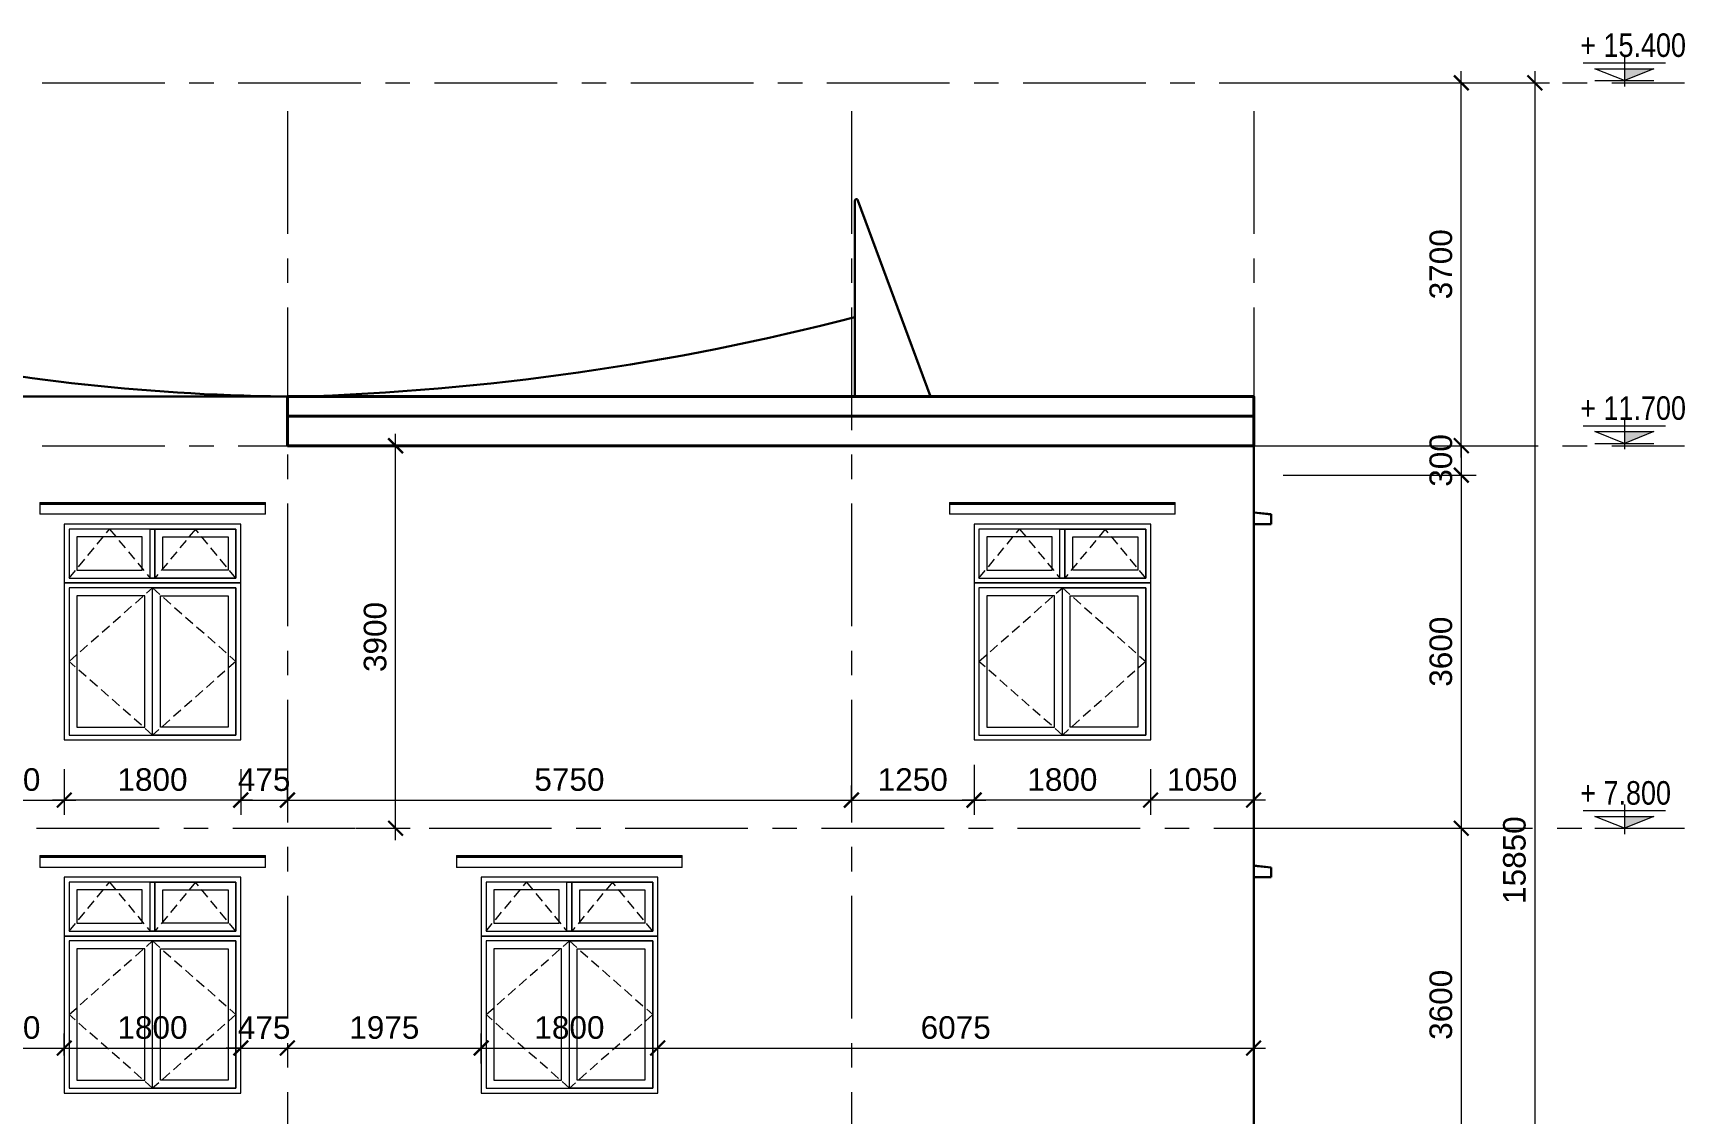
# Model space of a CAD drawing. Header units: millimetres. Extents: x 886808 to 1650903, y -1008069 to 230892.
# Drawn here: x 1040881 to 1057721, y -457565 to -446545 of the extents above; entities that cross this region are included whole.
import ezdxf

# ---------------------------------------------------------------- set-up
doc = ezdxf.new("R2010")
doc.units = ezdxf.units.MM
doc.linetypes.add('CENTER', pattern=[2, 1.25, -0.25, 0.25, -0.25])
doc.linetypes.add('DASHED', pattern=[0.75, 0.5, -0.25])
doc.layers.get('0').update_dxf_attribs({"lineweight": 0})
for name, color, linetype, lineweight in [('01- NET TUONG- 242', 242, 'Continuous', 40), ('03- Net Cua- 153', 153, 'Continuous', 9), ('06- Dim- 250', 250, 'Continuous', 0), ('06-Dim', 250, 'Continuous', 0), ('8l NET TO', 8, 'Continuous', 9), ('A-GLAZ', 151, 'Continuous', 5), ('A-Wall', 113, 'Continuous', 30), ('A_Dim', 8, 'Continuous', 5), ('ADP_007_text', 7, 'Continuous', 15), ('ADP_137_symbol', 137, 'Continuous', 9)]:
    doc.layers.add(name, color=color, linetype=linetype, lineweight=lineweight)
doc.styles.add('ADP_HC_vni_HC', font='')
doc.styles.add('TIÊU ĐỀ', font='arial.ttf', dxfattribs={"height": 230})
doc.styles.get('ADP_HC_vni_HC').set_extended_font_data('VNI-Helve-Condense')
doc.dimstyles.new('1-100', dxfattribs={"dimtxt": 230, "dimasz": 150, "dimexe": 150, "dimexo": 300, "dimgap": 90, "dimtad": 1, "dimdec": 0, "dimrnd": 5, "dimzin": 0, "dimtxsty": 'TIÊU ĐỀ', "dimblk": 'ARCHTICK', "dimcen": 100, "dimdle": 120, "dimclrd": 256, "dimclre": 256, "dimclrt": 2, "dimadec": 0, "dimazin": 0, "dimtfac": 1, "dimtdec": 0, "dimtix": 1, "dimtmove": 1, "dimatfit": 3, "dimldrblk": 'OPEN30', "dimfxl": 900, "dimtolj": 1, "dimtzin": 0, "dimlwd": 13, "dimlwe": 13, "dimarcsym": 1})

# ---------------------------------------------------------------- blocks, each defined once
blk = doc.blocks.new('_ArchTick')
at = {"color": 0, "linetype": 'ByBlock', "const_width": 0.15}
blk.add_lwpolyline([(-0.5, -0.5), (0.5, 0.5)], dxfattribs=at)
blk = doc.blocks.new('*D340')
at = {"layer": 'A_Dim', "lineweight": 13, "transparency": 16777216}
for p, q in [((1055441, -450752), (1055441, -450602)), ((1053624, -450752), (1055591, -450752)), ((1055441, -450752), (1055441, -451052)), ((1053624, -451052), (1055591, -451052)), ((1055441, -451052), (1055441, -451202))]:
    blk.add_line(p, q, dxfattribs=at)
at = {"layer": 'Defpoints', "color": 0, "transparency": 16777216}
for p in [(1053324, -450752), (1053324, -451052), (1055441, -451052)]:
    blk.add_point(p, dxfattribs=at)
at = {"layer": 'A_Dim', "lineweight": 13, "transparency": 16777216, "xscale": 150, "yscale": 150, "zscale": 150}
for p, rotation in [((1055441, -450752), 270), ((1055441, -451052), 90)]:
    blk.add_blockref('_ArchTick', p, dxfattribs=dict(at, rotation=rotation))
at = {"layer": 'A_Dim', "color": 2, "transparency": 16777216, "insert": (1055233, -450902), "char_height": 230, "width": 695.03, "attachment_point": 5, "rotation": 90, "style": 'TIÊU ĐỀ'}
blk.add_mtext('\\A1;300', dxfattribs=at)
blk = doc.blocks.new('_Open30')
at = {"color": 0, "linetype": 'ByBlock', "lineweight": -2}
for p, q in [((-1, 0.27), (0, 0)), ((0, 0), (-1, -0.27)), ((0, 0), (-1, 0))]:
    blk.add_line(p, q, dxfattribs=at)
blk = doc.blocks.new('*D341')
at = {"layer": 'A_Dim', "lineweight": 13, "transparency": 16777216}
for p, q in [((1055441, -450932), (1055441, -454772)), ((1053624, -451052), (1055591, -451052)), ((1053624, -454652), (1055591, -454652))]:
    blk.add_line(p, q, dxfattribs=at)
at = {"layer": 'Defpoints', "color": 0, "transparency": 16777216}
for p in [(1053324, -451052), (1053324, -454652), (1055441, -454652)]:
    blk.add_point(p, dxfattribs=at)
at = {"layer": 'A_Dim', "lineweight": 13, "transparency": 16777216, "xscale": 150, "yscale": 150, "zscale": 150}
for p, rotation in [((1055441, -451052), 90), ((1055441, -454652), 270)]:
    blk.add_blockref('_ArchTick', p, dxfattribs=dict(at, rotation=rotation))
at = {"layer": 'A_Dim', "color": 2, "transparency": 16777216, "insert": (1055233, -452852), "char_height": 230, "width": 926.71, "attachment_point": 5, "rotation": 90, "style": 'TIÊU ĐỀ'}
blk.add_mtext('\\A1;3600', dxfattribs=at)
blk = doc.blocks.new('*D342')
at = {"layer": 'A_Dim', "lineweight": 13, "transparency": 16777216}
for p, q in [((1053624, -454652), (1055591, -454652)), ((1055441, -454532), (1055441, -458372)), ((1053624, -458252), (1055591, -458252))]:
    blk.add_line(p, q, dxfattribs=at)
at = {"layer": 'Defpoints', "color": 0, "transparency": 16777216}
for p in [(1053324, -454652), (1053324, -458252), (1055441, -458252)]:
    blk.add_point(p, dxfattribs=at)
at = {"layer": 'A_Dim', "lineweight": 13, "transparency": 16777216, "xscale": 150, "yscale": 150, "zscale": 150}
for p, rotation in [((1055441, -454652), 90), ((1055441, -458252), 270)]:
    blk.add_blockref('_ArchTick', p, dxfattribs=dict(at, rotation=rotation))
at = {"layer": 'A_Dim', "color": 2, "transparency": 16777216, "insert": (1055233, -456452), "char_height": 230, "width": 926.71, "attachment_point": 5, "rotation": 90, "style": 'TIÊU ĐỀ'}
blk.add_mtext('\\A1;3600', dxfattribs=at)
blk = doc.blocks.new('*D345')
at = {"layer": 'A_Dim', "lineweight": 13, "transparency": 16777216}
for p, q in [((1054132, -447052), (1056341, -447052)), ((1056191, -446932), (1056191, -463022)), ((1053624, -462902), (1056341, -462902))]:
    blk.add_line(p, q, dxfattribs=at)
at = {"layer": 'Defpoints', "color": 0, "transparency": 16777216}
for p in [(1053832, -447052), (1053324, -462902), (1056191, -462902)]:
    blk.add_point(p, dxfattribs=at)
at = {"layer": 'A_Dim', "lineweight": 13, "transparency": 16777216, "xscale": 150, "yscale": 150, "zscale": 150}
for p, rotation in [((1056191, -447052), 90), ((1056191, -462902), 270)]:
    blk.add_blockref('_ArchTick', p, dxfattribs=dict(at, rotation=rotation))
at = {"layer": 'A_Dim', "color": 2, "transparency": 16777216, "insert": (1055983, -454977), "char_height": 230, "width": 1158.39, "attachment_point": 5, "rotation": 90, "style": 'TIÊU ĐỀ'}
blk.add_mtext('\\A1;15850', dxfattribs=at)
blk = doc.blocks.new('cao độ')
at = {"layer": 'ADP_137_symbol'}
blk.add_hatch(color=0, dxfattribs=at).paths.add_polyline_path([(0, 1), (0, 0), (2.5, 1)])
at = {"layer": 'ADP_137_symbol', "color": 0}
for points in [[(-3.5, 1.5), (3.5, 1.5)], [(0, 2), (0, -0.5)], [(-2.5, 1), (2.5, 1), (0, 0), (-2.5, 1)], [(-2.5, 0), (2.5, 0)]]:
    blk.add_lwpolyline(points, dxfattribs=at)
at = {"layer": 'ADP_007_text', "style": 'ADP_HC_vni_HC'}
blk.add_attdef('A', (-3.75, 2), '', height=2, dxfattribs=at)
blk = doc.blocks.new('*D402')
at = {"layer": 'A_Dim', "lineweight": 13, "transparency": 16777216}
for p, q in [((1045449, -457051), (1045449, -456743)), ((1047249, -457051), (1047249, -456743)), ((1045329, -456893), (1047369, -456893))]:
    blk.add_line(p, q, dxfattribs=at)
at = {"layer": 'Defpoints', "color": 0, "transparency": 16777216}
for p in [(1047249, -456893), (1045449, -457351), (1047249, -457351)]:
    blk.add_point(p, dxfattribs=at)
at = {"layer": 'A_Dim', "lineweight": 13, "transparency": 16777216, "xscale": 150, "yscale": 150, "zscale": 150, "rotation": 180}
blk.add_blockref('_ArchTick', (1045449, -456893), dxfattribs=at)
at = {"layer": 'A_Dim', "lineweight": 13, "transparency": 16777216, "xscale": 150, "yscale": 150, "zscale": 150}
blk.add_blockref('_ArchTick', (1047249, -456893), dxfattribs=at)
at = {"layer": 'A_Dim', "color": 2, "transparency": 16777216, "insert": (1046349, -456685), "char_height": 230, "attachment_point": 5, "style": 'TIÊU ĐỀ'}
blk.add_mtext('\\A1;1800', dxfattribs=at)
blk = doc.blocks.new('*D403')
at = {"layer": 'A_Dim', "lineweight": 13, "transparency": 16777216}
for p, q in [((1047249, -457051), (1047249, -456743)), ((1053324, -457067), (1053324, -456743)), ((1047129, -456893), (1053444, -456893))]:
    blk.add_line(p, q, dxfattribs=at)
at = {"layer": 'Defpoints', "color": 0, "transparency": 16777216}
for p in [(1053324, -456893), (1047249, -457351), (1053324, -457367)]:
    blk.add_point(p, dxfattribs=at)
at = {"layer": 'A_Dim', "lineweight": 13, "transparency": 16777216, "xscale": 150, "yscale": 150, "zscale": 150, "rotation": 180}
blk.add_blockref('_ArchTick', (1047249, -456893), dxfattribs=at)
at = {"layer": 'A_Dim', "lineweight": 13, "transparency": 16777216, "xscale": 150, "yscale": 150, "zscale": 150}
blk.add_blockref('_ArchTick', (1053324, -456893), dxfattribs=at)
at = {"layer": 'A_Dim', "color": 2, "transparency": 16777216, "insert": (1050287, -456685), "char_height": 230, "attachment_point": 5, "style": 'TIÊU ĐỀ'}
blk.add_mtext('\\A1;6075', dxfattribs=at)
blk = doc.blocks.new('*D404')
at = {"layer": 'A_Dim', "lineweight": 13, "transparency": 16777216}
for p, q in [((1052274, -454051), (1052274, -454515)), ((1053444, -454365), (1052154, -454365)), ((1053324, -454544), (1053324, -454515))]:
    blk.add_line(p, q, dxfattribs=at)
at = {"layer": 'Defpoints', "color": 0, "transparency": 16777216}
for p in [(1052274, -453751), (1053324, -454244), (1052274, -454365)]:
    blk.add_point(p, dxfattribs=at)
at = {"layer": 'A_Dim', "lineweight": 13, "transparency": 16777216, "xscale": 150, "yscale": 150, "zscale": 150, "rotation": 180}
blk.add_blockref('_ArchTick', (1052274, -454365), dxfattribs=at)
at = {"layer": 'A_Dim', "lineweight": 13, "transparency": 16777216, "xscale": 150, "yscale": 150, "zscale": 150}
blk.add_blockref('_ArchTick', (1053324, -454365), dxfattribs=at)
at = {"layer": 'A_Dim', "color": 2, "transparency": 16777216, "insert": (1052799, -454157), "char_height": 230, "attachment_point": 5, "style": 'TIÊU ĐỀ'}
blk.add_mtext('\\A1;1050', dxfattribs=at)
blk = doc.blocks.new('*D405')
at = {"layer": 'A_Dim', "lineweight": 13, "transparency": 16777216}
for p, q in [((1050474, -454006), (1050474, -454515)), ((1052274, -454051), (1052274, -454515)), ((1052394, -454365), (1050354, -454365))]:
    blk.add_line(p, q, dxfattribs=at)
at = {"layer": 'Defpoints', "color": 0, "transparency": 16777216}
for p in [(1050474, -453706), (1052274, -453751), (1050474, -454365)]:
    blk.add_point(p, dxfattribs=at)
at = {"layer": 'A_Dim', "lineweight": 13, "transparency": 16777216, "xscale": 150, "yscale": 150, "zscale": 150, "rotation": 180}
blk.add_blockref('_ArchTick', (1050474, -454365), dxfattribs=at)
at = {"layer": 'A_Dim', "lineweight": 13, "transparency": 16777216, "xscale": 150, "yscale": 150, "zscale": 150}
blk.add_blockref('_ArchTick', (1052274, -454365), dxfattribs=at)
at = {"layer": 'A_Dim', "color": 2, "transparency": 16777216, "insert": (1051374, -454157), "char_height": 230, "attachment_point": 5, "style": 'TIÊU ĐỀ'}
blk.add_mtext('\\A1;1800', dxfattribs=at)
blk = doc.blocks.new('*D485')
at = {"layer": 'A_Dim', "lineweight": 13, "transparency": 16777216}
for p, q in [((1041199, -456968), (1041199, -456743)), ((1042999, -457051), (1042999, -456743)), ((1041079, -456893), (1043119, -456893))]:
    blk.add_line(p, q, dxfattribs=at)
at = {"layer": 'Defpoints', "color": 0, "transparency": 16777216}
for p in [(1042999, -456893), (1041199, -457268), (1042999, -457351)]:
    blk.add_point(p, dxfattribs=at)
at = {"layer": 'A_Dim', "lineweight": 13, "transparency": 16777216, "xscale": 150, "yscale": 150, "zscale": 150, "rotation": 180}
blk.add_blockref('_ArchTick', (1041199, -456893), dxfattribs=at)
at = {"layer": 'A_Dim', "lineweight": 13, "transparency": 16777216, "xscale": 150, "yscale": 150, "zscale": 150}
blk.add_blockref('_ArchTick', (1042999, -456893), dxfattribs=at)
at = {"layer": 'A_Dim', "color": 2, "transparency": 16777216, "insert": (1042099, -456685), "char_height": 230, "attachment_point": 5, "style": 'TIÊU ĐỀ'}
blk.add_mtext('\\A1;1800', dxfattribs=at)
blk = doc.blocks.new('*D486')
at = {"layer": 'A_Dim', "lineweight": 13, "transparency": 16777216}
for p, q in [((1041199, -454051), (1041199, -454515)), ((1042999, -454051), (1042999, -454515)), ((1043119, -454365), (1041079, -454365))]:
    blk.add_line(p, q, dxfattribs=at)
at = {"layer": 'Defpoints', "color": 0, "transparency": 16777216}
for p in [(1041199, -453751), (1042999, -453751), (1041199, -454365)]:
    blk.add_point(p, dxfattribs=at)
at = {"layer": 'A_Dim', "lineweight": 13, "transparency": 16777216, "xscale": 150, "yscale": 150, "zscale": 150, "rotation": 180}
blk.add_blockref('_ArchTick', (1041199, -454365), dxfattribs=at)
at = {"layer": 'A_Dim', "lineweight": 13, "transparency": 16777216, "xscale": 150, "yscale": 150, "zscale": 150}
blk.add_blockref('_ArchTick', (1042999, -454365), dxfattribs=at)
at = {"layer": 'A_Dim', "color": 2, "transparency": 16777216, "insert": (1042099, -454157), "char_height": 230, "attachment_point": 5, "style": 'TIÊU ĐỀ'}
blk.add_mtext('\\A1;1800', dxfattribs=at)
blk = doc.blocks.new('*D487')
at = {"layer": 'A_Dim', "lineweight": 13, "transparency": 16777216}
for p, q in [((1039999, -454051), (1039999, -454515)), ((1039879, -454365), (1041319, -454365)), ((1041199, -454351), (1041199, -454515))]:
    blk.add_line(p, q, dxfattribs=at)
at = {"layer": 'Defpoints', "color": 0, "transparency": 16777216}
for p in [(1039999, -453751), (1041199, -454051), (1041199, -454365)]:
    blk.add_point(p, dxfattribs=at)
at = {"layer": 'A_Dim', "lineweight": 13, "transparency": 16777216, "xscale": 150, "yscale": 150, "zscale": 150, "rotation": 180}
blk.add_blockref('_ArchTick', (1039999, -454365), dxfattribs=at)
at = {"layer": 'A_Dim', "lineweight": 13, "transparency": 16777216, "xscale": 150, "yscale": 150, "zscale": 150}
blk.add_blockref('_ArchTick', (1041199, -454365), dxfattribs=at)
at = {"layer": 'A_Dim', "color": 2, "transparency": 16777216, "insert": (1040599, -454157), "char_height": 230, "attachment_point": 5, "style": 'TIÊU ĐỀ'}
blk.add_mtext('\\A1;1200', dxfattribs=at)
blk = doc.blocks.new('*D488')
at = {"layer": 'A_Dim', "lineweight": 13, "transparency": 16777216}
for p, q in [((1039999, -457051), (1039999, -456743)), ((1041199, -456851), (1041199, -457043)), ((1039879, -456893), (1041319, -456893))]:
    blk.add_line(p, q, dxfattribs=at)
at = {"layer": 'Defpoints', "color": 0, "transparency": 16777216}
for p in [(1041199, -456551), (1041199, -456893), (1039999, -457351)]:
    blk.add_point(p, dxfattribs=at)
at = {"layer": 'A_Dim', "lineweight": 13, "transparency": 16777216, "xscale": 150, "yscale": 150, "zscale": 150, "rotation": 180}
blk.add_blockref('_ArchTick', (1039999, -456893), dxfattribs=at)
at = {"layer": 'A_Dim', "lineweight": 13, "transparency": 16777216, "xscale": 150, "yscale": 150, "zscale": 150}
blk.add_blockref('_ArchTick', (1041199, -456893), dxfattribs=at)
at = {"layer": 'A_Dim', "color": 2, "transparency": 16777216, "insert": (1040599, -456685), "char_height": 230, "attachment_point": 5, "style": 'TIÊU ĐỀ'}
blk.add_mtext('\\A1;1200', dxfattribs=at)
blk = doc.blocks.new('*D489')
at = {"layer": 'A_Dim', "lineweight": 13, "transparency": 16777216}
for p, q in [((1042999, -454051), (1042999, -454515)), ((1043474, -454352), (1043474, -454215)), ((1042999, -454365), (1042849, -454365)), ((1042999, -454365), (1043474, -454365)), ((1043474, -454365), (1043624, -454365))]:
    blk.add_line(p, q, dxfattribs=at)
at = {"layer": 'Defpoints', "color": 0, "transparency": 16777216}
for p in [(1042999, -453751), (1043474, -454365), (1043474, -454652)]:
    blk.add_point(p, dxfattribs=at)
at = {"layer": 'A_Dim', "lineweight": 13, "transparency": 16777216, "xscale": 150, "yscale": 150, "zscale": 150}
blk.add_blockref('_ArchTick', (1042999, -454365), dxfattribs=at)
at = {"layer": 'A_Dim', "lineweight": 13, "transparency": 16777216, "xscale": 150, "yscale": 150, "zscale": 150, "rotation": 180}
blk.add_blockref('_ArchTick', (1043474, -454365), dxfattribs=at)
at = {"layer": 'A_Dim', "color": 2, "transparency": 16777216, "insert": (1043237, -454158), "char_height": 230, "attachment_point": 5, "style": 'TIÊU ĐỀ'}
blk.add_mtext('\\A1;475', dxfattribs=at)
blk = doc.blocks.new('*D490')
at = {"layer": 'A_Dim', "lineweight": 13, "transparency": 16777216}
for p, q in [((1043474, -454352), (1043474, -454215)), ((1049224, -454352), (1049224, -454215)), ((1043354, -454365), (1049344, -454365))]:
    blk.add_line(p, q, dxfattribs=at)
at = {"layer": 'Defpoints', "color": 0, "transparency": 16777216}
for p in [(1049224, -454365), (1043474, -454652), (1049224, -454652)]:
    blk.add_point(p, dxfattribs=at)
at = {"layer": 'A_Dim', "lineweight": 13, "transparency": 16777216, "xscale": 150, "yscale": 150, "zscale": 150, "rotation": 180}
blk.add_blockref('_ArchTick', (1043474, -454365), dxfattribs=at)
at = {"layer": 'A_Dim', "lineweight": 13, "transparency": 16777216, "xscale": 150, "yscale": 150, "zscale": 150}
blk.add_blockref('_ArchTick', (1049224, -454365), dxfattribs=at)
at = {"layer": 'A_Dim', "color": 2, "transparency": 16777216, "insert": (1046349, -454157), "char_height": 230, "attachment_point": 5, "style": 'TIÊU ĐỀ'}
blk.add_mtext('\\A1;5750', dxfattribs=at)
blk = doc.blocks.new('*D491')
at = {"layer": 'A_Dim', "lineweight": 13, "transparency": 16777216}
for p, q in [((1049224, -454352), (1049224, -454215)), ((1050474, -454306), (1050474, -454515)), ((1049104, -454365), (1050594, -454365))]:
    blk.add_line(p, q, dxfattribs=at)
at = {"layer": 'Defpoints', "color": 0, "transparency": 16777216}
for p in [(1050474, -454006), (1050474, -454365), (1049224, -454652)]:
    blk.add_point(p, dxfattribs=at)
at = {"layer": 'A_Dim', "lineweight": 13, "transparency": 16777216, "xscale": 150, "yscale": 150, "zscale": 150, "rotation": 180}
blk.add_blockref('_ArchTick', (1049224, -454365), dxfattribs=at)
at = {"layer": 'A_Dim', "lineweight": 13, "transparency": 16777216, "xscale": 150, "yscale": 150, "zscale": 150}
blk.add_blockref('_ArchTick', (1050474, -454365), dxfattribs=at)
at = {"layer": 'A_Dim', "color": 2, "transparency": 16777216, "insert": (1049849, -454157), "char_height": 230, "attachment_point": 5, "style": 'TIÊU ĐỀ'}
blk.add_mtext('\\A1;1250', dxfattribs=at)
blk = doc.blocks.new('*D492')
at = {"layer": 'A_Dim', "lineweight": 13, "transparency": 16777216}
for p, q in [((1042999, -457051), (1042999, -456743)), ((1042999, -456893), (1042849, -456893)), ((1042999, -456893), (1043474, -456893)), ((1043474, -456892), (1043474, -457043)), ((1043474, -456893), (1043624, -456893))]:
    blk.add_line(p, q, dxfattribs=at)
at = {"layer": 'Defpoints', "color": 0, "transparency": 16777216}
for p in [(1043474, -456592), (1043474, -456893), (1042999, -457351)]:
    blk.add_point(p, dxfattribs=at)
at = {"layer": 'A_Dim', "lineweight": 13, "transparency": 16777216, "xscale": 150, "yscale": 150, "zscale": 150}
blk.add_blockref('_ArchTick', (1042999, -456893), dxfattribs=at)
at = {"layer": 'A_Dim', "lineweight": 13, "transparency": 16777216, "xscale": 150, "yscale": 150, "zscale": 150, "rotation": 180}
blk.add_blockref('_ArchTick', (1043474, -456893), dxfattribs=at)
at = {"layer": 'A_Dim', "color": 2, "transparency": 16777216, "insert": (1043237, -456686), "char_height": 230, "attachment_point": 5, "style": 'TIÊU ĐỀ'}
blk.add_mtext('\\A1;475', dxfattribs=at)
blk = doc.blocks.new('*D493')
at = {"layer": 'A_Dim', "lineweight": 13, "transparency": 16777216}
for p, q in [((1045449, -456851), (1045449, -457043)), ((1043354, -456893), (1045569, -456893)), ((1043474, -456892), (1043474, -457043))]:
    blk.add_line(p, q, dxfattribs=at)
at = {"layer": 'Defpoints', "color": 0, "transparency": 16777216}
for p in [(1043474, -456592), (1045449, -456551), (1045449, -456893)]:
    blk.add_point(p, dxfattribs=at)
at = {"layer": 'A_Dim', "lineweight": 13, "transparency": 16777216, "xscale": 150, "yscale": 150, "zscale": 150, "rotation": 180}
blk.add_blockref('_ArchTick', (1043474, -456893), dxfattribs=at)
at = {"layer": 'A_Dim', "lineweight": 13, "transparency": 16777216, "xscale": 150, "yscale": 150, "zscale": 150}
blk.add_blockref('_ArchTick', (1045449, -456893), dxfattribs=at)
at = {"layer": 'A_Dim', "color": 2, "transparency": 16777216, "insert": (1044462, -456685), "char_height": 230, "attachment_point": 5, "style": 'TIÊU ĐỀ'}
blk.add_mtext('\\A1;1975', dxfattribs=at)
blk = doc.blocks.new('*D496')
at = {"layer": 'A_Dim', "lineweight": 13, "transparency": 16777216}
for p, q in [((1054730, -447052), (1055591, -447052)), ((1055441, -450872), (1055441, -446932)), ((1053624, -450752), (1055591, -450752))]:
    blk.add_line(p, q, dxfattribs=at)
at = {"layer": 'Defpoints', "color": 0, "transparency": 16777216}
for p in [(1054430, -447052), (1055441, -447052), (1053324, -450752)]:
    blk.add_point(p, dxfattribs=at)
at = {"layer": 'A_Dim', "lineweight": 13, "transparency": 16777216, "xscale": 150, "yscale": 150, "zscale": 150}
for p, rotation in [((1055441, -447052), 90), ((1055441, -450752), 270)]:
    blk.add_blockref('_ArchTick', p, dxfattribs=dict(at, rotation=rotation))
at = {"layer": 'A_Dim', "color": 2, "transparency": 16777216, "insert": (1055233, -448902), "char_height": 230, "attachment_point": 5, "rotation": 90, "style": 'TIÊU ĐỀ'}
blk.add_mtext('\\A1;3700', dxfattribs=at)
blk = doc.blocks.new('*D1480')
at = {"layer": 'A_Dim', "lineweight": 13, "transparency": 16777216}
for p, q in [((1043983, -450752), (1044727, -450752)), ((1044577, -454772), (1044577, -450632)), ((1044176, -454652), (1044727, -454652))]:
    blk.add_line(p, q, dxfattribs=at)
at = {"layer": 'Defpoints', "color": 0, "transparency": 16777216}
for p in [(1043683, -450752), (1044577, -450752), (1043876, -454652)]:
    blk.add_point(p, dxfattribs=at)
at = {"layer": 'A_Dim', "lineweight": 13, "transparency": 16777216, "xscale": 150, "yscale": 150, "zscale": 150}
for p, rotation in [((1044577, -450752), 90), ((1044577, -454652), 270)]:
    blk.add_blockref('_ArchTick', p, dxfattribs=dict(at, rotation=rotation))
at = {"layer": 'A_Dim', "color": 2, "transparency": 16777216, "insert": (1044369, -452702), "char_height": 230, "attachment_point": 5, "rotation": 90, "style": 'TIÊU ĐỀ'}
blk.add_mtext('\\A1;3900', dxfattribs=at)

msp = doc.modelspace()

# ---------------------------------------------------------------- linework, layer by layer
at = {"layer": '01- NET TUONG- 242'}
for points in [[(1043474.2, -450451.6), (1053324.2, -450451.6), (1053324.2, -450251.7), (1043474.2, -450251.7)], [(1043474.2, -450751.6), (1053324.2, -450751.6), (1053324.2, -450451.6), (1043474.2, -450451.6)]]:
    msp.add_lwpolyline(points, close=True, dxfattribs=at)
at = {"layer": '03- Net Cua- 153', "linetype": 'Continuous', "transparency": 33554636}
for points in [[(1042999.2, -451551.4), (1041199.2, -451551.4), (1041199.2, -452151.4), (1042999.2, -452151.4)], [(1042949.2, -451601.4), (1041249.2, -451601.4), (1041249.2, -452101.4), (1042949.2, -452101.4)], [(1042074.2, -451601.4), (1041249.2, -451601.4), (1041249.2, -452101.4), (1042074.2, -452101.4)], [(1042074.2, -451601.4), (1042124.2, -451601.4), (1042124.2, -452101.4), (1042074.2, -452101.4)], [(1042124.2, -451601.4), (1042949.2, -451601.4), (1042949.2, -452101.4), (1042124.2, -452101.4)], [(1052274.2, -451551.4), (1050474.2, -451551.4), (1050474.2, -452151.4), (1052274.2, -452151.4)], [(1052224.2, -451601.4), (1050524.2, -451601.4), (1050524.2, -452101.4), (1052224.2, -452101.4)], [(1051349.2, -451601.4), (1050524.2, -451601.4), (1050524.2, -452101.4), (1051349.2, -452101.4)], [(1051349.2, -451601.4), (1051399.2, -451601.4), (1051399.2, -452101.4), (1051349.2, -452101.4)], [(1051399.2, -451601.4), (1052224.2, -451601.4), (1052224.2, -452101.4), (1051399.2, -452101.4)], [(1041994.2, -451681.4), (1041329.2, -451681.4), (1041329.2, -452021.4), (1041994.2, -452021.4)], [(1042204.2, -451681.4), (1042869.2, -451681.4), (1042869.2, -452021.4), (1042204.2, -452021.4)], [(1051269.2, -451681.4), (1050604.2, -451681.4), (1050604.2, -452021.4), (1051269.2, -452021.4)], [(1051479.2, -451681.4), (1052144.2, -451681.4), (1052144.2, -452021.4), (1051479.2, -452021.4)], [(1042999.2, -452151.4), (1041199.2, -452151.4), (1041199.2, -453751.4), (1042999.2, -453751.4)], [(1042949.2, -452201.4), (1041249.2, -452201.4), (1041249.2, -453701.4), (1042949.2, -453701.4)], [(1042099.2, -452201.4), (1041249.2, -452201.4), (1041249.2, -453701.4), (1042099.2, -453701.4)], [(1042019.2, -452281.4), (1041329.2, -452281.4), (1041329.2, -453621.4), (1042019.2, -453621.4)], [(1042099.2, -452201.4), (1042949.2, -452201.4), (1042949.2, -453701.4), (1042099.2, -453701.4)], [(1042179.2, -452281.4), (1042869.2, -452281.4), (1042869.2, -453621.4), (1042179.2, -453621.4)], [(1052274.2, -452151.4), (1050474.2, -452151.4), (1050474.2, -453751.4), (1052274.2, -453751.4)], [(1052224.2, -452201.4), (1050524.2, -452201.4), (1050524.2, -453701.4), (1052224.2, -453701.4)], [(1051374.2, -452201.4), (1050524.2, -452201.4), (1050524.2, -453701.4), (1051374.2, -453701.4)], [(1051294.2, -452281.4), (1050604.2, -452281.4), (1050604.2, -453621.4), (1051294.2, -453621.4)], [(1051374.2, -452201.4), (1052224.2, -452201.4), (1052224.2, -453701.4), (1051374.2, -453701.4)], [(1051454.2, -452281.4), (1052144.2, -452281.4), (1052144.2, -453621.4), (1051454.2, -453621.4)], [(1042999.2, -455151.4), (1041199.2, -455151.4), (1041199.2, -455751.4), (1042999.2, -455751.4)], [(1047249.2, -455151.4), (1045449.2, -455151.4), (1045449.2, -455751.4), (1047249.2, -455751.4)], [(1042949.2, -455201.4), (1041249.2, -455201.4), (1041249.2, -455701.4), (1042949.2, -455701.4)], [(1042074.2, -455201.4), (1041249.2, -455201.4), (1041249.2, -455701.4), (1042074.2, -455701.4)], [(1041994.2, -455281.4), (1041329.2, -455281.4), (1041329.2, -455621.4), (1041994.2, -455621.4)], [(1042074.2, -455201.4), (1042124.2, -455201.4), (1042124.2, -455701.4), (1042074.2, -455701.4)], [(1042124.2, -455201.4), (1042949.2, -455201.4), (1042949.2, -455701.4), (1042124.2, -455701.4)], [(1042204.2, -455281.4), (1042869.2, -455281.4), (1042869.2, -455621.4), (1042204.2, -455621.4)], [(1047199.2, -455201.4), (1045499.2, -455201.4), (1045499.2, -455701.4), (1047199.2, -455701.4)], [(1046324.2, -455201.4), (1045499.2, -455201.4), (1045499.2, -455701.4), (1046324.2, -455701.4)], [(1046244.2, -455281.4), (1045579.2, -455281.4), (1045579.2, -455621.4), (1046244.2, -455621.4)], [(1046324.2, -455201.4), (1046374.2, -455201.4), (1046374.2, -455701.4), (1046324.2, -455701.4)], [(1046374.2, -455201.4), (1047199.2, -455201.4), (1047199.2, -455701.4), (1046374.2, -455701.4)], [(1046454.2, -455281.4), (1047119.2, -455281.4), (1047119.2, -455621.4), (1046454.2, -455621.4)], [(1042999.2, -455751.4), (1041199.2, -455751.4), (1041199.2, -457351.4), (1042999.2, -457351.4)], [(1042949.2, -455801.4), (1041249.2, -455801.4), (1041249.2, -457301.4), (1042949.2, -457301.4)], [(1042099.2, -455801.4), (1041249.2, -455801.4), (1041249.2, -457301.4), (1042099.2, -457301.4)], [(1042099.2, -455801.4), (1042949.2, -455801.4), (1042949.2, -457301.4), (1042099.2, -457301.4)], [(1047249.2, -455751.4), (1045449.2, -455751.4), (1045449.2, -457351.4), (1047249.2, -457351.4)], [(1047199.2, -455801.4), (1045499.2, -455801.4), (1045499.2, -457301.4), (1047199.2, -457301.4)], [(1046349.2, -455801.4), (1045499.2, -455801.4), (1045499.2, -457301.4), (1046349.2, -457301.4)], [(1046349.2, -455801.4), (1047199.2, -455801.4), (1047199.2, -457301.4), (1046349.2, -457301.4)], [(1042019.2, -455881.4), (1041329.2, -455881.4), (1041329.2, -457221.4), (1042019.2, -457221.4)], [(1042179.2, -455881.4), (1042869.2, -455881.4), (1042869.2, -457221.4), (1042179.2, -457221.4)], [(1046269.2, -455881.4), (1045579.2, -455881.4), (1045579.2, -457221.4), (1046269.2, -457221.4)], [(1046429.2, -455881.4), (1047119.2, -455881.4), (1047119.2, -457221.4), (1046429.2, -457221.4)]]:
    msp.add_lwpolyline(points, close=True, dxfattribs=at)
at = {"layer": '06- Dim- 250', "linetype": 'DASHED', "ltscale": 200, "transparency": 33554636}
for points in [[(1041249.2, -452101.4), (1041661.7, -451601.4), (1042074.2, -452101.4)], [(1042949.2, -452101.4), (1042536.7, -451601.4), (1042124.2, -452101.4)], [(1050524.2, -452101.4), (1050936.7, -451601.4), (1051349.2, -452101.4)], [(1052224.2, -452101.4), (1051811.7, -451601.4), (1051399.2, -452101.4)], [(1042099.2, -453701.4), (1041249.2, -452951.4), (1042099.2, -452201.4), (1042949.2, -452951.4), (1042099.2, -453701.4)], [(1051374.2, -453701.4), (1050524.2, -452951.4), (1051374.2, -452201.4), (1052224.2, -452951.4), (1051374.2, -453701.4)], [(1041249.2, -455701.4), (1041661.7, -455201.4), (1042074.2, -455701.4)], [(1042949.2, -455701.4), (1042536.7, -455201.4), (1042124.2, -455701.4)], [(1045499.2, -455701.4), (1045911.7, -455201.4), (1046324.2, -455701.4)], [(1047199.2, -455701.4), (1046786.7, -455201.4), (1046374.2, -455701.4)], [(1042099.2, -457301.4), (1041249.2, -456551.4), (1042099.2, -455801.4), (1042949.2, -456551.4), (1042099.2, -457301.4)], [(1046349.2, -457301.4), (1045499.2, -456551.4), (1046349.2, -455801.4), (1047199.2, -456551.4), (1046349.2, -457301.4)]]:
    msp.add_lwpolyline(points, dxfattribs=at)
at = {"layer": '8l NET TO', "color": 251, "linetype": 'CENTER', "ltscale": 1000, "true_color": 0x636466, "transparency": 33554636}
for p, q in [((1014973.9, -447051.6), (1057716.5, -447051.6)), ((1043474.2, -447342.4), (1043474.2, -466321.2)), ((1049224.2, -447342.4), (1049224.2, -466321.2)), ((1053324.2, -447342.4), (1053324.2, -466321.2)), ((1014973.9, -450751.6), (1057716.5, -450751.6)), ((1014917.9, -454651.6), (1057716.5, -454651.6))]:
    msp.add_line(p, q, dxfattribs=at)
at = {"layer": 'A-GLAZ', "transparency": 33554636}
for p, q in [((1040949.2, -451331.4), (1040949.2, -451341.4)), ((1040949.2, -451331.4), (1043249.2, -451331.4)), ((1040949.2, -451341.4), (1040949.2, -451351.4)), ((1043249.2, -451341.4), (1040949.2, -451341.4)), ((1040949.2, -451351.4), (1040949.2, -451451.4)), ((1043249.2, -451351.4), (1040949.2, -451351.4)), ((1043249.2, -451451.4), (1040949.2, -451451.4)), ((1043249.2, -451341.4), (1043249.2, -451331.4)), ((1043249.2, -451351.4), (1043249.2, -451341.4)), ((1043249.2, -451451.4), (1043249.2, -451351.4)), ((1050224.2, -451331.4), (1050224.2, -451341.4)), ((1050224.2, -451331.4), (1052524.2, -451331.4)), ((1050224.2, -451341.4), (1050224.2, -451351.4)), ((1052524.2, -451341.4), (1050224.2, -451341.4)), ((1050224.2, -451351.4), (1050224.2, -451451.4)), ((1052524.2, -451351.4), (1050224.2, -451351.4)), ((1052524.2, -451451.4), (1050224.2, -451451.4)), ((1052524.2, -451341.4), (1052524.2, -451331.4)), ((1052524.2, -451351.4), (1052524.2, -451341.4)), ((1052524.2, -451451.4), (1052524.2, -451351.4)), ((1040949.2, -454931.4), (1040949.2, -454941.4)), ((1040949.2, -454931.4), (1043249.2, -454931.4)), ((1040949.2, -454941.4), (1040949.2, -454951.4)), ((1043249.2, -454941.4), (1040949.2, -454941.4)), ((1040949.2, -454951.4), (1040949.2, -455051.4)), ((1043249.2, -454951.4), (1040949.2, -454951.4)), ((1043249.2, -454941.4), (1043249.2, -454931.4)), ((1043249.2, -454951.4), (1043249.2, -454941.4)), ((1043249.2, -455051.4), (1043249.2, -454951.4)), ((1045199.2, -454931.4), (1045199.2, -454941.4)), ((1045199.2, -454931.4), (1047499.2, -454931.4)), ((1045199.2, -454941.4), (1045199.2, -454951.4)), ((1047499.2, -454941.4), (1045199.2, -454941.4)), ((1045199.2, -454951.4), (1045199.2, -455051.4)), ((1047499.2, -454951.4), (1045199.2, -454951.4)), ((1047499.2, -454941.4), (1047499.2, -454931.4)), ((1047499.2, -454951.4), (1047499.2, -454941.4)), ((1047499.2, -455051.4), (1047499.2, -454951.4)), ((1043249.2, -455051.4), (1040949.2, -455051.4)), ((1047499.2, -455051.4), (1045199.2, -455051.4))]:
    msp.add_line(p, q, dxfattribs=at)
at = {"layer": 'A-Wall', "transparency": 33554636}
for p, q in [((1053324.2, -462901.7), (1053324.2, -450251.7)), ((1053324.2, -462901.6), (1053324.2, -450751.6)), ((1053324.2, -451433.4), (1053504.2, -451451.4)), ((1053324.2, -451433.7), (1053504.2, -451451.7)), ((1053504.2, -451451.4), (1053504.2, -451551.7)), ((1053324.2, -451551.7), (1053504.2, -451551.7)), ((1053324.2, -455033.4), (1053504.2, -455051.4)), ((1053324.2, -455033.7), (1053504.2, -455051.7)), ((1053324.2, -455151.7), (1053504.2, -455151.7)), ((1053504.2, -455051.4), (1053504.2, -455151.7))]:
    msp.add_line(p, q, dxfattribs=at)
msp.add_lwpolyline([(1049259.2, -449440.6, -0.0560826), (1043574.2, -450251.7, -0.1028337), (1035155.5, -448451.2, 0.2994602), (1021309, -449239.8), (1020024.2, -449251.7), (1020024.2, -448151.7), (1017424.2, -448151.7), (1017424.2, -448951.7), (1016224.2, -448951.7), (1016224.2, -461651.7), (1016224.2, -462901.7), (1016424.2, -462901.7)], format="xyb", dxfattribs=at)
msp.add_lwpolyline([(1049259.2, -450251.7), (1050029, -450251.7), (1049289.2, -448251.9, 0.9655031), (1049259.2, -448251.9)], format="xyb", close=True, dxfattribs=at)
for points in [[(1049259.2, -449440.6), (1049259.2, -450251.7), (1053324.2, -450251.7)], [(1053124.2, -450251.7), (1016224.2, -450251.7)]]:
    msp.add_lwpolyline(points, dxfattribs=at)
at = {"layer": 'A_Dim', "transparency": 33554636}
for points in [[(1042999.2, -451551.4), (1041199.2, -451551.4), (1041199.2, -452151.4), (1042999.2, -452151.4)], [(1052274.2, -451551.4), (1050474.2, -451551.4), (1050474.2, -452151.4), (1052274.2, -452151.4)], [(1042999.2, -455151.4), (1041199.2, -455151.4), (1041199.2, -455751.4), (1042999.2, -455751.4)], [(1047249.2, -455151.4), (1045449.2, -455151.4), (1045449.2, -455751.4), (1047249.2, -455751.4)]]:
    msp.add_lwpolyline(points, close=True, dxfattribs=at)

# ---------------------------------------------------------------- block references
at = {"layer": '06-Dim', "ltscale": 50, "transparency": 33554636, "xscale": 120, "yscale": 120, "zscale": 120}
for p, values in [((1057103.1, -447028.1), {'A': '+ 15.400'}), ((1057103.1, -450728.1), {'A': '+ 11.700'}), ((1057103.1, -454651.6), {'A': '+ 7.800'})]:
    msp.add_blockref('cao độ', p, dxfattribs=at).add_auto_attribs(values)

# ---------------------------------------------------------------- dimensions: what is measured, and where the dimension line sits
at = {"layer": 'A_Dim', "transparency": 33554636}
for base, p1, p2, picture, middle in [((1056190.9, -462901.6), (1053832, -447051.6), (1053324.2, -462901.6), '*D345', (1055983.5, -454976.6)), ((1055440.9, -451051.6), (1053324.2, -450751.6), (1053324.2, -451051.6), '*D340', (1055233.4, -450901.6)), ((1055440.9, -454651.6), (1053324.2, -451051.6), (1053324.2, -454651.6), '*D341', (1055233.4, -452851.6)), ((1055440.9, -458251.6), (1053324.2, -454651.6), (1053324.2, -458251.6), '*D342', (1055233.4, -456451.6))]:
    dim = msp.add_linear_dim(base=base, p1=p1, p2=p2, angle=90, dimstyle='1-100', override={"dimscale": 1}, dxfattribs=at)
    dim.commit()
    dim.dimension.update_dxf_attribs({"geometry": picture, "text_midpoint": middle})
dim = msp.add_linear_dim(base=(1055440.9, -447051.6), p1=(1053324.2, -450751.6), p2=(1054429.6, -447051.6), angle=90, dimstyle='1-100', dxfattribs=at)
dim.commit()
dim.dimension.update_dxf_attribs({"geometry": '*D496', "text_midpoint": (1055233.4, -448901.6)})
at = {"layer": 'A_Dim'}
dim = msp.add_linear_dim(base=(1044577, -450751.6), p1=(1043876, -454651.6), p2=(1043683, -450751.6), angle=90, dimstyle='1-100', dxfattribs=at)
dim.commit()
dim.dimension.update_dxf_attribs({"geometry": '*D1480', "text_midpoint": (1044369.5, -452701.6)})
at = {"layer": 'A_Dim', "transparency": 33554636}
for base, p1, p2, picture, middle in [((1041199.2, -454364.6), (1039999.2, -453751.4), (1041199.2, -454051.4), '*D487', (1040599.2, -454157.1)), ((1041199.2, -454364.6), (1042999.2, -453751.4), (1041199.2, -453751.4), '*D486', (1042099.2, -454157.1)), ((1043474.2, -454364.6), (1042999.2, -453751.4), (1043474.2, -454651.6), '*D489', (1043236.7, -454157.6)), ((1050474.2, -454364.6), (1052274.2, -453751.4), (1050474.2, -453705.7), '*D405', (1051374.2, -454157.1)), ((1052274.2, -454364.6), (1053324.2, -454244.1), (1052274.2, -453751.4), '*D404', (1052799.2, -454157.1)), ((1049224.2, -454364.6), (1043474.2, -454651.6), (1049224.2, -454651.6), '*D490', (1046349.2, -454157.1)), ((1050474.2, -454364.6), (1049224.2, -454651.6), (1050474.2, -454005.7), '*D491', (1049849.2, -454157.1)), ((1041199.2, -456892.8), (1039999.2, -457351.4), (1041199.2, -456551.4), '*D488', (1040599.2, -456685.4)), ((1042999.2, -456892.8), (1041199.2, -457267.6), (1042999.2, -457351.4), '*D485', (1042099.2, -456685.4)), ((1043474.2, -456892.8), (1042999.2, -457351.4), (1043474.2, -456592.5), '*D492', (1043236.7, -456685.8)), ((1045449.2, -456892.8), (1043474.2, -456592.5), (1045449.2, -456551.4), '*D493', (1044461.7, -456685.4)), ((1047249.2, -456892.8), (1045449.2, -457351.4), (1047249.2, -457351.4), '*D402', (1046349.2, -456685.4)), ((1053324.2, -456892.8), (1047249.2, -457351.4), (1053324.2, -457367.3), '*D403', (1050286.7, -456685.4))]:
    dim = msp.add_linear_dim(base=base, p1=p1, p2=p2, dimstyle='1-100', dxfattribs=at)
    dim.commit()
    dim.dimension.update_dxf_attribs({"geometry": picture, "text_midpoint": middle})

doc.saveas('drawing.dxf')
